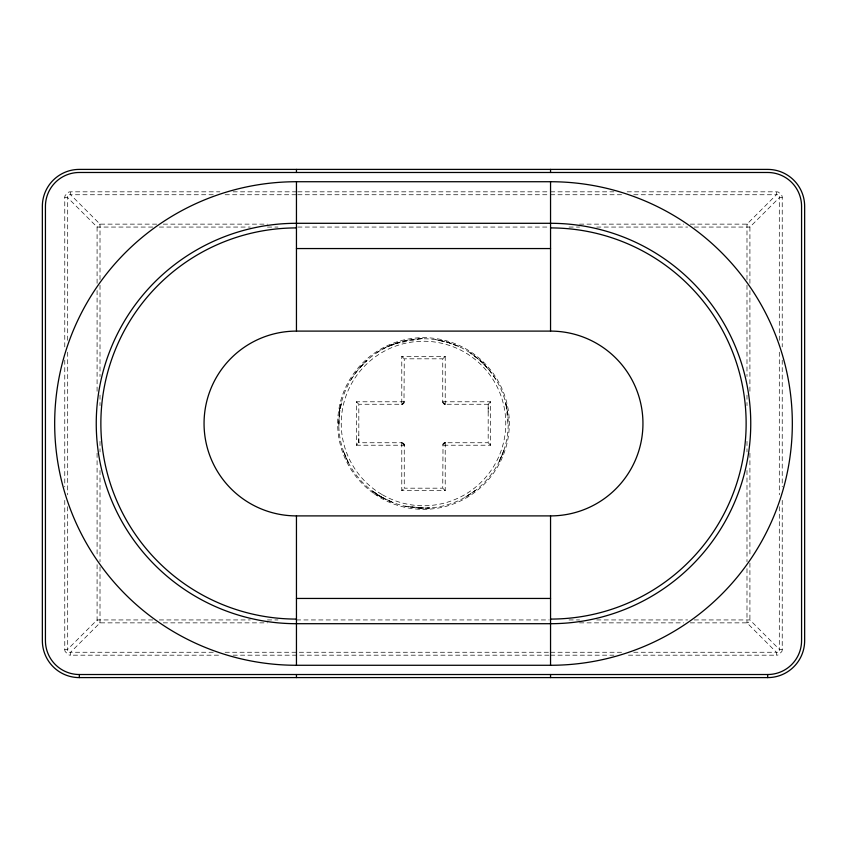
<?xml version="1.0" encoding="UTF-8"?>
<svg xmlns="http://www.w3.org/2000/svg" width="847" height="847" viewBox="0 0 847 847"><rect width="100%" height="100%" fill="white"/><g stroke="black" fill="none" stroke-linecap="round" stroke-linejoin="round"><path stroke-width="0.64" stroke-dasharray="4.24 3.18" d="M403.701 443.659L401.785 442.748L358.821 442.748L358.821 435.051M488.179 411.949L488.179 404.252L445.215 404.252L443.468 403.532L442.748 401.785L442.748 358.821L404.252 358.821L403.977 402.918L401.785 404.252L358.821 404.252L358.821 442.748M403.977 444.082L403.532 443.468L404.252 445.215L404.252 488.179L442.748 488.179L443.023 444.082L445.215 442.748L488.179 442.748L488.179 404.252M401.785 404.252L402.696 404.072L401.785 404.252A2.467 2.467 0 0 0 404.252 401.785L403.85 403.13M445.215 442.748L444.304 442.928L445.215 442.748A2.467 2.467 0 0 0 442.748 445.215L443.15 443.87M404.252 401.785L403.701 403.341M442.748 445.215L443.299 443.659M351.177 379.361L358.376 369.303L366.963 360.399L358.376 369.303M404.22 401.785L356.354 401.785L356.354 445.215L358.461 443.108M443.108 358.461L445.215 356.354L401.785 356.354L401.785 404.241M445.215 442.78L445.215 490.646L401.785 490.646L403.892 488.539M488.539 403.892L490.646 401.785L490.646 445.215L442.759 445.215M403.13 403.85L402.918 403.977M443.87 443.15L444.082 443.023M376.746 352.839C390.329 342.823 407.1 339.763 423.5 338.218L392.108 344.21M64.774 346.899L64.774 197.669A6.109 6.109 0 0 1 65.187 195.424L68.374 192.237A6.109 6.109 0 0 1 70.619 191.824L219.849 191.824M233.063 191.824L296.45 191.824M297.763 191.824L549.237 191.824M550.55 191.824L613.937 191.824M627.151 191.824L776.381 191.824A6.109 6.109 0 0 1 778.626 192.237L781.813 195.424A6.109 6.109 0 0 1 782.226 197.669L782.226 346.899M213.243 194.746L70.619 194.746A2.636 2.509 -45 0 0 69.412 194.789M225.133 194.746L296.45 194.746M297.763 194.746L549.237 194.746M550.55 194.746L621.867 194.746M633.757 194.746L776.381 194.746A2.636 2.509 45 0 1 777.588 194.789M64.774 197.669L67.696 197.669L97.087 227.06L97.087 283.946M782.226 197.669L779.304 197.669L749.913 227.06L749.913 283.946M156.706 224.137L100.01 224.137L70.619 194.746L70.619 191.824M163.291 224.137L267.44 224.137M579.56 224.137L683.709 224.137M690.294 224.137L746.99 224.137L776.381 194.746L776.381 191.824M152.746 227.06L97.087 227.06A3.081 2.785 -45 0 1 100.01 224.137L100.01 279.976M159.342 227.06L250.31 227.06M267.44 227.06L277.996 227.06M297.763 227.06L549.237 227.06M569.004 227.06L579.56 227.06M596.69 227.06L687.658 227.06M694.254 227.06L749.913 227.06A3.081 2.785 45 0 0 746.99 224.137L746.99 279.976M442.759 401.785L490.646 401.785M356.354 445.215L404.22 445.215M152.746 619.94L97.087 619.94L67.696 649.331L64.774 649.331L64.774 500.101M159.342 619.94L250.31 619.94M267.44 619.94L277.996 619.94M296.45 619.94L549.237 619.94M569.004 619.94L579.56 619.94M596.69 619.94L687.658 619.94M694.254 619.94L749.913 619.94L779.304 649.331L782.226 649.331L782.226 500.101M156.706 622.863L100.01 622.863L70.619 652.254L70.619 655.176L219.849 655.176M163.291 622.863L267.44 622.863M579.56 622.863L683.709 622.863M690.294 622.863L746.99 622.863L776.381 652.254L776.381 655.176L627.151 655.176M213.243 652.254L70.619 652.254A2.636 2.509 45 0 1 69.412 652.211M225.133 652.254L549.237 652.254M550.55 652.254L621.867 652.254M633.757 652.254L776.381 652.254A2.636 2.509 -45 0 0 777.588 652.211M233.063 655.176L549.237 655.176M550.55 655.176L613.937 655.176M404.252 445.215L404.072 444.304L404.252 445.215A2.467 2.467 0 0 0 401.785 442.748L403.13 443.15M401.785 442.748L403.341 443.299M444.834 404.22L443.764 403.775M401.785 356.354L403.892 358.461M488.539 443.108L490.646 445.215M356.354 401.785L358.461 403.892M443.108 488.539L445.215 490.646M488.624 369.303L480.037 360.399L470.254 352.839L483.796 363.204L480.037 360.399L488.624 369.303L495.823 379.361M443.023 402.907L445.215 404.252A2.467 2.467 0 0 1 442.748 401.785L442.928 402.696L442.78 402.166M506.421 407.005L505.479 402.071L507.724 414.236L506.421 407.005L508.168 426.592M782.226 360.113L782.226 486.887M779.304 340.293L779.304 197.669A2.636 2.509 45 0 0 779.261 196.462M779.304 352.183L779.304 494.817M779.304 506.707L779.304 649.331A2.636 2.509 -45 0 1 779.261 650.538M749.913 290.553L749.913 393.739M749.913 453.261L749.913 556.447M749.913 563.054L749.913 619.94A3.081 2.785 -45 0 1 746.99 622.863L746.99 567.024M746.99 285.27L746.99 376.544M746.99 395.062L746.99 405.639M746.99 441.361L746.99 451.938M746.99 470.456L746.99 561.73M445.215 356.354L445.215 404.241M401.785 442.759L401.785 490.646M100.01 285.27L100.01 376.544M100.01 395.062L100.01 405.639M100.01 441.361L100.01 451.938M100.01 470.456L100.01 561.73M100.01 567.024L100.01 622.863A3.081 2.785 45 0 1 97.087 619.94L97.087 563.054M97.087 290.553L97.087 393.739M97.087 453.261L97.087 556.447M67.696 340.293L67.696 197.669A2.636 2.509 -45 0 1 67.739 196.462M67.696 352.183L67.696 494.817M67.696 506.707L67.696 649.331A2.636 2.509 45 0 0 67.739 650.538M64.774 360.113L64.774 486.887M782.226 649.331A6.109 6.109 0 0 1 781.813 651.576L778.626 654.763A6.109 6.109 0 0 1 776.381 655.176M64.774 649.331A6.109 6.109 0 0 0 65.187 651.576L68.374 654.763A6.109 6.109 0 0 0 70.619 655.176M339.276 414.236L338.832 426.592L339.647 407.979L339.276 414.236L341.521 402.071L339.276 414.236M503.69 450.858L498.851 462.24L503.69 450.858M475.283 490.561L464.971 497.39L475.283 490.561M391.145 345.385L387.534 346.783L399.085 342.368L391.145 345.385M429.683 507.999L417.317 507.999L429.683 507.999M423.5 508.052L405.078 506.199L423.5 508.052M439.995 340.579L435.834 339.668L447.915 342.368L459.466 346.783L447.915 342.368L439.995 340.579M393.23 502.642L376.83 494.881L393.23 502.642M382.029 497.39L371.717 490.561L382.029 497.39M348.149 462.24L343.31 450.858L348.149 462.24M376.004 493.674A84.732 84.732 0 0 0 508.009 429.545A84.732 84.732 0 0 0 386.476 347.291A84.732 84.732 0 0 0 376.004 493.674M382.368 494.743A82.265 82.265 0 0 0 505.765 423.5A82.265 82.265 0 0 0 382.368 352.257A82.265 82.265 0 0 0 382.368 494.743M374.078 493.674A85.822 85.822 0 0 0 508.983 431.208A85.822 85.822 0 0 0 387.439 345.618A85.822 85.822 0 0 0 374.078 493.674"/><path stroke-width="1.27" d="M296.45 181.724L550.55 181.724A241.776 241.776 0 0 1 792.326 423.5A241.776 241.776 0 0 1 550.55 665.276L296.45 665.276A241.776 241.776 0 0 1 54.674 423.5A241.776 241.776 0 0 1 296.45 181.724L296.45 331.103A92.397 92.397 0 0 0 204.053 423.5A92.397 92.397 0 0 0 296.45 515.897L550.55 515.897A92.397 92.397 0 0 0 642.947 423.5A92.397 92.397 0 0 0 550.55 331.103L296.45 331.103M296.45 248.552L550.55 248.552M296.45 598.448L550.55 598.448M79.311 674.519L767.689 674.519A33.88 33.88 0 0 0 801.569 640.639L801.569 206.361A33.88 33.88 0 0 0 767.689 172.481L79.311 172.481A33.88 33.88 0 0 0 45.431 206.361L45.431 640.639A33.88 33.88 0 0 0 79.311 674.519L79.311 677.589L767.689 677.6A36.961 36.961 0 0 0 804.65 640.639L804.65 206.361A36.961 36.961 0 0 0 767.689 169.4L79.311 169.4A36.961 36.961 0 0 0 42.35 206.361L42.35 640.639A36.961 36.961 0 0 0 79.311 677.6M767.689 674.519L767.689 677.589M550.55 169.411L550.55 172.481M550.55 181.724L550.55 331.103M550.55 515.897L550.55 665.276M550.55 674.519L550.55 677.589M296.45 169.411L296.45 172.481M296.45 515.897L296.45 665.276M296.45 674.519L296.45 677.589M550.55 227.917A195.583 195.583 0 0 1 746.133 423.5A195.583 195.583 0 0 1 550.55 619.083M296.45 619.083A195.583 195.583 0 0 1 100.867 423.5A195.583 195.583 0 0 1 296.45 227.917M550.55 223.301L296.45 223.301A200.199 200.199 0 0 0 96.251 423.5A200.199 200.199 0 0 0 296.45 623.699L550.55 623.699A200.199 200.199 0 0 0 750.749 423.5A200.199 200.199 0 0 0 550.55 223.301"/></g></svg>
